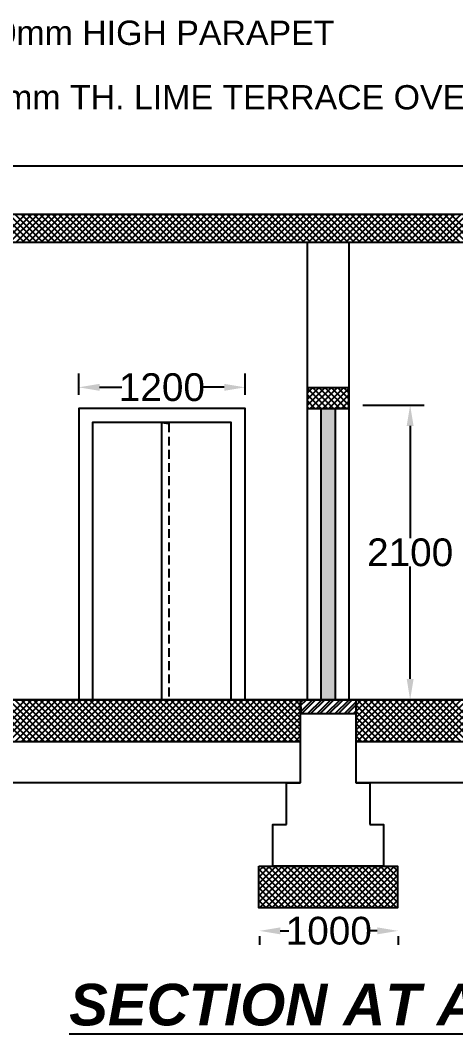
# Model space of a CAD drawing. Header units: millimetres. Extents: x -782 to 40789, y -5942 to 9964.
# Drawn here: x 15653 to 18796, y -5942 to 1367 of the extents above; entities that cross this region are included whole.
import ezdxf

# ---------------------------------------------------------------- set-up
doc = ezdxf.new("R2010")
doc.units = ezdxf.units.MM
doc.linetypes.add('HIDDEN', pattern=[9.525, 6.35, -3.175])
doc.styles.get("Standard").update_dxf_attribs({"font": 'arial.ttf'})
doc.dimstyles.new('ISO-25', dxfattribs={"dimtxt": 250, "dimasz": 250, "dimexe": 100, "dimexo": 100, "dimgap": 0, "dimtad": 0, "dimtih": 1, "dimtoh": 1, "dimtxsty": 'Standard', "dimcen": 2.5, "dimadec": 0, "dimazin": 0, "dimtfac": 1, "dimtmove": 0, "dimatfit": 3, "dimfxl": 1, "dimarcsym": 0})

# ---------------------------------------------------------------- blocks, each defined once
blk = doc.blocks.new('*D16')
at = {"color": 0, "lineweight": -2, "transparency": 16777216}
for p, q in [((17379.7, -5237.3), (17379.7, -5299.6)), ((17529.7, -5199.6), (17590.8, -5199.6)), ((18229.7, -5199.6), (18168.6, -5199.6)), ((18379.7, -5237.3), (18379.7, -5299.6))]:
    blk.add_line(p, q, dxfattribs=at)
at = {"color": 0, "transparency": 16777216}
for points in [[(17529.7, -5174.6), (17529.7, -5224.6), (17379.7, -5199.6)], [(18229.7, -5174.6), (18229.7, -5224.6), (18379.7, -5199.6)]]:
    blk.add_solid(points, dxfattribs=at)
at = {"layer": 'Defpoints', "color": 0, "transparency": 16777216}
for p in [(17379.7, -5137.3), (18379.7, -5137.3), (18379.7, -5199.6)]:
    blk.add_point(p, dxfattribs=at)
at = {"color": 0, "transparency": 16777216, "insert": (17879.7, -5199.6), "char_height": 200, "attachment_point": 5}
blk.add_mtext('1000', dxfattribs=at)
blk = doc.blocks.new('*D19')
at = {"color": 0, "lineweight": -2, "transparency": 16777216}
for p, q in [((16075.2, -1333.1), (16075.2, -1180)), ((17275.2, -1333.1), (17275.2, -1180)), ((16225.2, -1280), (16386.4, -1280)), ((17125.2, -1280), (16964.1, -1280))]:
    blk.add_line(p, q, dxfattribs=at)
at = {"color": 0, "transparency": 16777216}
for points in [[(16225.2, -1255), (16225.2, -1305), (16075.2, -1280)], [(17125.2, -1255), (17125.2, -1305), (17275.2, -1280)]]:
    blk.add_solid(points, dxfattribs=at)
at = {"layer": 'Defpoints', "color": 0, "transparency": 16777216}
for p in [(17275.2, -1280), (16075.2, -1433.1), (17275.2, -1433.1)]:
    blk.add_point(p, dxfattribs=at)
at = {"color": 0, "transparency": 16777216, "insert": (16675.2, -1280), "char_height": 200, "attachment_point": 5}
blk.add_mtext('1200', dxfattribs=at)
blk = doc.blocks.new('*D36')
at = {"color": 0, "lineweight": -2, "transparency": 16777216}
for p, q in [((18125.2, -1408.9), (18566.9, -1408.9)), ((18466.9, -1558.9), (18466.9, -2368.9)), ((18466.9, -3383.1), (18466.9, -2573.1)), ((18125.2, -3533.1), (18566.9, -3533.1))]:
    blk.add_line(p, q, dxfattribs=at)
at = {"color": 0, "transparency": 16777216}
for points in [[(18441.9, -1558.9), (18491.9, -1558.9), (18466.9, -1408.9)], [(18441.9, -3383.1), (18491.9, -3383.1), (18466.9, -3533.1)]]:
    blk.add_solid(points, dxfattribs=at)
at = {"layer": 'Defpoints', "color": 0, "transparency": 16777216}
for p in [(18025.2, -1408.9), (18466.9, -1408.9), (18025.2, -3533.1)]:
    blk.add_point(p, dxfattribs=at)
at = {"color": 0, "transparency": 16777216, "insert": (18466.9, -2471), "char_height": 200, "attachment_point": 5}
blk.add_mtext('2100', dxfattribs=at)

msp = doc.modelspace()

# ---------------------------------------------------------------- hatches: boundary and pattern name
h = msp.add_hatch(color=256)
h.dxf.hatch_style = 1
h.paths.add_polyline_path([(17925.244, -1433.096), (17825.244, -1433.096), (17825.244, -3533.096), (17925.244, -3533.096)])
h = msp.add_hatch()
h.set_pattern_fill('ANSI32', color=256, scale=4.9)
h.set_pattern_definition([(45, (3958.54, -8030.57), (-33.00244, 33.00244), []), (45, (3980.54, -8030.57), (-33.00244, 33.00244), [])])
h.paths.add_polyline_path([(17675.594, -3533.096), (17677.705, -3633.074), (18075.594, -3633.074), (18075.594, -3533.096)])

# ---------------------------------------------------------------- linework, layer by layer
for p, q in [((13125.244, 316.904), (22125.244, 316.904)), ((21725.244, -33.096), (13525.244, -33.096)), ((17725.244, -3533.096), (17725.244, -233.096)), ((17725.244, -233.096), (18025.244, -233.096)), ((18025.244, -233.096), (18025.244, -3533.096)), ((18025.244, -1283.096), (17725.244, -1283.096)), ((18025.244, -1433.096), (18025.244, -1283.096)), ((17725.244, -1433.096), (18025.244, -1433.096)), ((17825.244, -3533.096), (17825.244, -1433.096)), ((18025.244, -1433.096), (17925.244, -1433.096)), ((17925.244, -1433.096), (17925.244, -3533.096)), ((16675.244, -3533.096), (16675.244, -1533.096)), ((16675.244, -1533.096), (16724.655, -1540.748)), ((13525.244, -3533.096), (17725.244, -3533.096)), ((17675.594, -3533.096), (17677.705, -3633.074)), ((17925.244, -3533.096), (17825.244, -3533.096)), ((18075.594, -3533.096), (19875.594, -3533.096)), ((17675.594, -3633.074), (18075.594, -3633.074)), ((13575.244, -3833.096), (17675.594, -3833.096)), ((18075.594, -3833.096), (21675.244, -3833.096)), ((17675.594, -4133.096), (13675.244, -4133.096)), ((21575.244, -4133.096), (18075.594, -4133.096))]:
    msp.add_line(p, q)
at = {"linetype": 'Continuous'}
for p, q in [((15682.022, -233.096), (15482.022, -33.096)), ((15489.035, -233.096), (15689.035, -33.096)), ((15726.923, -233.096), (15526.923, -33.096)), ((15533.936, -233.096), (15733.936, -33.096)), ((15771.825, -233.096), (15571.825, -33.096)), ((15578.838, -233.096), (15778.838, -33.096)), ((15816.726, -233.096), (15616.726, -33.096)), ((15623.739, -233.096), (15823.739, -33.096)), ((15861.627, -233.096), (15661.627, -33.096)), ((15668.64, -233.096), (15868.64, -33.096)), ((15906.529, -233.096), (15706.529, -33.096)), ((15713.542, -233.096), (15913.542, -33.096)), ((15951.43, -233.096), (15751.43, -33.096)), ((15758.443, -233.096), (15958.443, -33.096)), ((15996.331, -233.096), (15796.331, -33.096)), ((15803.344, -233.096), (16003.344, -33.096)), ((16041.232, -233.096), (15841.232, -33.096)), ((15848.245, -233.096), (16048.245, -33.096)), ((16086.134, -233.096), (15886.134, -33.096)), ((15893.147, -233.096), (16093.147, -33.096)), ((16131.035, -233.096), (15931.035, -33.096)), ((15938.048, -233.096), (16138.048, -33.096)), ((16175.936, -233.096), (15975.936, -33.096)), ((15982.949, -233.096), (16182.949, -33.096)), ((16220.837, -233.096), (16020.837, -33.096)), ((16027.851, -233.096), (16227.851, -33.096)), ((16265.739, -233.096), (16065.739, -33.096)), ((16072.752, -233.096), (16272.752, -33.096)), ((16310.64, -233.096), (16110.64, -33.096)), ((16117.653, -233.096), (16317.653, -33.096)), ((16355.541, -233.096), (16155.541, -33.096)), ((16162.554, -233.096), (16362.554, -33.096)), ((16400.443, -233.096), (16200.443, -33.096)), ((16207.456, -233.096), (16407.456, -33.096)), ((16445.344, -233.096), (16245.344, -33.096)), ((16252.357, -233.096), (16452.357, -33.096)), ((16490.245, -233.096), (16290.245, -33.096)), ((16297.258, -233.096), (16497.258, -33.096)), ((16535.146, -233.096), (16335.146, -33.096)), ((16342.16, -233.096), (16542.16, -33.096)), ((16580.048, -233.096), (16380.048, -33.096)), ((16387.061, -233.096), (16587.061, -33.096)), ((16624.949, -233.096), (16424.949, -33.096)), ((16431.962, -233.096), (16631.962, -33.096)), ((16669.85, -233.096), (16469.85, -33.096)), ((16476.863, -233.096), (16676.863, -33.096)), ((16714.752, -233.096), (16514.752, -33.096)), ((16521.765, -233.096), (16721.765, -33.096)), ((16759.653, -233.096), (16559.653, -33.096)), ((16566.666, -233.096), (16766.666, -33.096)), ((16804.554, -233.096), (16604.554, -33.096)), ((16611.567, -233.096), (16811.567, -33.096)), ((16849.455, -233.096), (16649.455, -33.096)), ((16656.468, -233.096), (16856.468, -33.096)), ((16894.357, -233.096), (16694.357, -33.096)), ((16701.37, -233.096), (16901.37, -33.096)), ((16939.258, -233.096), (16739.258, -33.096)), ((16746.271, -233.096), (16946.271, -33.096)), ((16984.159, -233.096), (16784.159, -33.096)), ((16791.172, -233.096), (16991.172, -33.096)), ((17029.061, -233.096), (16829.061, -33.096)), ((16836.074, -233.096), (17036.074, -33.096)), ((17073.962, -233.096), (16873.962, -33.096)), ((16880.975, -233.096), (17080.975, -33.096)), ((17118.863, -233.096), (16918.863, -33.096)), ((16925.876, -233.096), (17125.876, -33.096)), ((17163.764, -233.096), (16963.764, -33.096)), ((16970.777, -233.096), (17170.777, -33.096)), ((17208.666, -233.096), (17008.666, -33.096)), ((17015.679, -233.096), (17215.679, -33.096)), ((17253.567, -233.096), (17053.567, -33.096)), ((17060.58, -233.096), (17260.58, -33.096)), ((17298.468, -233.096), (17098.468, -33.096)), ((17105.481, -233.096), (17305.481, -33.096)), ((17343.369, -233.096), (17143.369, -33.096)), ((17150.383, -233.096), (17350.383, -33.096)), ((17388.271, -233.096), (17188.271, -33.096)), ((17195.284, -233.096), (17395.284, -33.096)), ((17433.172, -233.096), (17233.172, -33.096)), ((17240.185, -233.096), (17440.185, -33.096)), ((17478.073, -233.096), (17278.073, -33.096)), ((17285.086, -233.096), (17485.086, -33.096)), ((17522.975, -233.096), (17322.975, -33.096)), ((17329.988, -233.096), (17529.988, -33.096)), ((17567.876, -233.096), (17367.876, -33.096)), ((17374.889, -233.096), (17574.889, -33.096)), ((17612.777, -233.096), (17412.777, -33.096)), ((17419.79, -233.096), (17619.79, -33.096)), ((17657.678, -233.096), (17457.678, -33.096)), ((17464.692, -233.096), (17664.692, -33.096)), ((17702.58, -233.096), (17502.58, -33.096)), ((17509.593, -233.096), (17709.593, -33.096)), ((17747.481, -233.096), (17547.481, -33.096)), ((17554.494, -233.096), (17754.494, -33.096)), ((17792.382, -233.096), (17592.382, -33.096)), ((17599.395, -233.096), (17799.395, -33.096)), ((17837.284, -233.096), (17637.284, -33.096)), ((17644.297, -233.096), (17844.297, -33.096)), ((17882.185, -233.096), (17682.185, -33.096)), ((17689.198, -233.096), (17889.198, -33.096)), ((17927.086, -233.096), (17727.086, -33.096)), ((17734.099, -233.096), (17934.099, -33.096)), ((17971.987, -233.096), (17771.987, -33.096)), ((17779, -233.096), (17979, -33.096)), ((18016.889, -233.096), (17816.889, -33.096)), ((17823.902, -233.096), (18023.902, -33.096)), ((18061.79, -233.096), (17861.79, -33.096)), ((17868.803, -233.096), (18068.803, -33.096)), ((18106.691, -233.096), (17906.691, -33.096)), ((17913.704, -233.096), (18113.704, -33.096)), ((18151.593, -233.096), (17951.593, -33.096)), ((17958.606, -233.096), (18158.606, -33.096)), ((18196.494, -233.096), (17996.494, -33.096)), ((18003.507, -233.096), (18203.507, -33.096)), ((18241.395, -233.096), (18041.395, -33.096)), ((18048.408, -233.096), (18248.408, -33.096)), ((18286.296, -233.096), (18086.296, -33.096)), ((18093.309, -233.096), (18293.309, -33.096)), ((18331.198, -233.096), (18131.198, -33.096)), ((18138.211, -233.096), (18338.211, -33.096)), ((18376.099, -233.096), (18176.099, -33.096)), ((18183.112, -233.096), (18383.112, -33.096)), ((18421, -233.096), (18221, -33.096)), ((18228.013, -233.096), (18428.013, -33.096)), ((18465.902, -233.096), (18265.902, -33.096)), ((18272.915, -233.096), (18472.915, -33.096)), ((18510.803, -233.096), (18310.803, -33.096)), ((18317.816, -233.096), (18517.816, -33.096)), ((18555.704, -233.096), (18355.704, -33.096)), ((18362.717, -233.096), (18562.717, -33.096)), ((18600.605, -233.096), (18400.605, -33.096)), ((18407.618, -233.096), (18607.618, -33.096)), ((18645.507, -233.096), (18445.507, -33.096)), ((18452.52, -233.096), (18652.52, -33.096)), ((18690.408, -233.096), (18490.408, -33.096)), ((18497.421, -233.096), (18697.421, -33.096)), ((18735.309, -233.096), (18535.309, -33.096)), ((18542.322, -233.096), (18742.322, -33.096)), ((18780.21, -233.096), (18580.21, -33.096)), ((18587.224, -233.096), (18787.224, -33.096)), ((18825.112, -233.096), (18625.112, -33.096)), ((18632.125, -233.096), (18832.125, -33.096)), ((18870.013, -233.096), (18670.013, -33.096)), ((18677.026, -233.096), (18877.026, -33.096)), ((18914.914, -233.096), (18714.914, -33.096)), ((18721.927, -233.096), (18921.927, -33.096)), ((18959.816, -233.096), (18759.816, -33.096)), ((18766.829, -233.096), (18966.829, -33.096)), ((17725.244, -1319.583), (17761.73, -1283.096)), ((17725.244, -1364.484), (17806.631, -1283.096)), ((17725.244, -1409.385), (17851.533, -1283.096)), ((17869.85, -1433.096), (17725.244, -1288.49)), ((17746.434, -1433.096), (17896.434, -1283.096)), ((17914.752, -1433.096), (17764.752, -1283.096)), ((17791.335, -1433.096), (17941.335, -1283.096)), ((17959.653, -1433.096), (17809.653, -1283.096)), ((17836.236, -1433.096), (17986.236, -1283.096)), ((18004.554, -1433.096), (17854.554, -1283.096)), ((17881.138, -1433.096), (18025.244, -1288.99)), ((18025.244, -1408.885), (17899.455, -1283.096)), ((18025.244, -1363.983), (17944.357, -1283.096)), ((18025.244, -1319.082), (17989.258, -1283.096)), ((17824.949, -1433.096), (17725.244, -1333.391)), ((17780.048, -1433.096), (17725.244, -1378.292)), ((17926.039, -1433.096), (18025.244, -1333.892)), ((17970.94, -1433.096), (18025.244, -1378.793)), ((17735.146, -1433.096), (17725.244, -1423.194)), ((18015.841, -1433.096), (18025.244, -1423.694)), ((15689.92, -3833.096), (15389.92, -3533.096)), ((15391.335, -3833.096), (15691.335, -3533.096)), ((15734.821, -3833.096), (15434.821, -3533.096)), ((15436.236, -3833.096), (15736.236, -3533.096)), ((15779.722, -3833.096), (15479.722, -3533.096)), ((15481.138, -3833.096), (15781.138, -3533.096)), ((15824.623, -3833.096), (15524.623, -3533.096)), ((15526.039, -3833.096), (15826.039, -3533.096)), ((15869.525, -3833.096), (15569.525, -3533.096)), ((15570.94, -3833.096), (15870.94, -3533.096)), ((15914.426, -3833.096), (15614.426, -3533.096)), ((15615.841, -3833.096), (15915.841, -3533.096)), ((15959.327, -3833.096), (15659.327, -3533.096)), ((15660.743, -3833.096), (15960.743, -3533.096)), ((16004.229, -3833.096), (15704.229, -3533.096)), ((15705.644, -3833.096), (16005.644, -3533.096)), ((16049.13, -3833.096), (15749.13, -3533.096)), ((15750.545, -3833.096), (16050.545, -3533.096)), ((16094.031, -3833.096), (15794.031, -3533.096)), ((15795.447, -3833.096), (16095.447, -3533.096)), ((16138.932, -3833.096), (15838.932, -3533.096)), ((15840.348, -3833.096), (16140.348, -3533.096)), ((16183.834, -3833.096), (15883.834, -3533.096)), ((15885.249, -3833.096), (16185.249, -3533.096)), ((16228.735, -3833.096), (15928.735, -3533.096)), ((15930.15, -3833.096), (16230.15, -3533.096)), ((16273.636, -3833.096), (15973.636, -3533.096)), ((15975.052, -3833.096), (16275.052, -3533.096)), ((16318.538, -3833.096), (16018.538, -3533.096)), ((16019.953, -3833.096), (16319.953, -3533.096)), ((16363.439, -3833.096), (16063.439, -3533.096)), ((16064.854, -3833.096), (16364.854, -3533.096)), ((16408.34, -3833.096), (16108.34, -3533.096)), ((16109.756, -3833.096), (16409.756, -3533.096)), ((16453.241, -3833.096), (16153.241, -3533.096)), ((16154.657, -3833.096), (16454.657, -3533.096)), ((16498.143, -3833.096), (16198.143, -3533.096)), ((16199.558, -3833.096), (16499.558, -3533.096)), ((16543.044, -3833.096), (16243.044, -3533.096)), ((16244.459, -3833.096), (16544.459, -3533.096)), ((16587.945, -3833.096), (16287.945, -3533.096)), ((16289.361, -3833.096), (16589.361, -3533.096)), ((16632.847, -3833.096), (16332.847, -3533.096)), ((16334.262, -3833.096), (16634.262, -3533.096)), ((16677.748, -3833.096), (16377.748, -3533.096)), ((16379.163, -3833.096), (16679.163, -3533.096)), ((16722.649, -3833.096), (16422.649, -3533.096)), ((16424.065, -3833.096), (16724.065, -3533.096)), ((16767.55, -3833.096), (16467.55, -3533.096)), ((16468.966, -3833.096), (16768.966, -3533.096)), ((16812.452, -3833.096), (16512.452, -3533.096)), ((16513.867, -3833.096), (16813.867, -3533.096)), ((16857.353, -3833.096), (16557.353, -3533.096)), ((16558.768, -3833.096), (16858.768, -3533.096)), ((16902.254, -3833.096), (16602.254, -3533.096)), ((16603.67, -3833.096), (16903.67, -3533.096)), ((16947.156, -3833.096), (16647.156, -3533.096)), ((16648.571, -3833.096), (16948.571, -3533.096)), ((16992.057, -3833.096), (16692.057, -3533.096)), ((16693.472, -3833.096), (16993.472, -3533.096)), ((17036.958, -3833.096), (16736.958, -3533.096)), ((16738.373, -3833.096), (17038.373, -3533.096)), ((17081.859, -3833.096), (16781.859, -3533.096)), ((16783.275, -3833.096), (17083.275, -3533.096)), ((17126.761, -3833.096), (16826.761, -3533.096)), ((16828.176, -3833.096), (17128.176, -3533.096)), ((17171.662, -3833.096), (16871.662, -3533.096)), ((16873.077, -3833.096), (17173.077, -3533.096)), ((17216.563, -3833.096), (16916.563, -3533.096)), ((16917.979, -3833.096), (17217.979, -3533.096)), ((17261.464, -3833.096), (16961.464, -3533.096)), ((16962.88, -3833.096), (17262.88, -3533.096)), ((17306.366, -3833.096), (17006.366, -3533.096)), ((17007.781, -3833.096), (17307.781, -3533.096)), ((17351.267, -3833.096), (17051.267, -3533.096)), ((17052.682, -3833.096), (17352.682, -3533.096)), ((17396.168, -3833.096), (17096.168, -3533.096)), ((17097.584, -3833.096), (17397.584, -3533.096)), ((17441.07, -3833.096), (17141.07, -3533.096)), ((17142.485, -3833.096), (17442.485, -3533.096)), ((17485.971, -3833.096), (17185.971, -3533.096)), ((17187.386, -3833.096), (17487.386, -3533.096)), ((17530.872, -3833.096), (17230.872, -3533.096)), ((17232.288, -3833.096), (17532.288, -3533.096)), ((17575.773, -3833.096), (17275.773, -3533.096)), ((17277.189, -3833.096), (17577.189, -3533.096)), ((17620.675, -3833.096), (17320.675, -3533.096)), ((17322.09, -3833.096), (17622.09, -3533.096)), ((17665.576, -3833.096), (17365.576, -3533.096)), ((17366.991, -3833.096), (17666.991, -3533.096)), ((17675.594, -3798.214), (17410.477, -3533.096)), ((17411.893, -3833.096), (17675.594, -3569.395)), ((17675.594, -3753.312), (17455.379, -3533.096)), ((17675.594, -3708.411), (17500.28, -3533.096)), ((17675.594, -3663.51), (17545.181, -3533.096)), ((17675.594, -3618.608), (17590.082, -3533.096)), ((17675.594, -3573.707), (17634.984, -3533.096)), ((18075.594, -3573.506), (18116.004, -3533.096)), ((18075.594, -3618.408), (18160.906, -3533.096)), ((18075.594, -3663.309), (18205.807, -3533.096)), ((18075.594, -3708.21), (18250.708, -3533.096)), ((18075.594, -3753.112), (18295.609, -3533.096)), ((18075.594, -3798.013), (18340.511, -3533.096)), ((18339.095, -3833.096), (18075.594, -3569.596)), ((18383.996, -3833.096), (18083.996, -3533.096)), ((18085.412, -3833.096), (18385.412, -3533.096)), ((18428.898, -3833.096), (18128.898, -3533.096)), ((18130.313, -3833.096), (18430.313, -3533.096)), ((18473.799, -3833.096), (18173.799, -3533.096)), ((18175.214, -3833.096), (18475.214, -3533.096)), ((18518.7, -3833.096), (18218.7, -3533.096)), ((18220.116, -3833.096), (18520.116, -3533.096)), ((18563.602, -3833.096), (18263.602, -3533.096)), ((18265.017, -3833.096), (18565.017, -3533.096)), ((18608.503, -3833.096), (18308.503, -3533.096)), ((18309.918, -3833.096), (18609.918, -3533.096)), ((18653.404, -3833.096), (18353.404, -3533.096)), ((18354.82, -3833.096), (18654.82, -3533.096)), ((18698.305, -3833.096), (18398.305, -3533.096)), ((18399.721, -3833.096), (18699.721, -3533.096)), ((18743.207, -3833.096), (18443.207, -3533.096)), ((18444.622, -3833.096), (18744.622, -3533.096)), ((18788.108, -3833.096), (18488.108, -3533.096)), ((18489.523, -3833.096), (18789.523, -3533.096)), ((18833.009, -3833.096), (18533.009, -3533.096)), ((18534.425, -3833.096), (18834.425, -3533.096)), ((18877.911, -3833.096), (18577.911, -3533.096)), ((18579.326, -3833.096), (18879.326, -3533.096)), ((18922.812, -3833.096), (18622.812, -3533.096)), ((18624.227, -3833.096), (18924.227, -3533.096)), ((18967.713, -3833.096), (18667.713, -3533.096)), ((18669.129, -3833.096), (18969.129, -3533.096)), ((19012.614, -3833.096), (18712.614, -3533.096)), ((18714.03, -3833.096), (19014.03, -3533.096)), ((19057.516, -3833.096), (18757.516, -3533.096)), ((18758.931, -3833.096), (19058.931, -3533.096)), ((17456.794, -3833.096), (17675.594, -3614.296)), ((18294.194, -3833.096), (18075.594, -3614.497)), ((17501.695, -3833.096), (17675.594, -3659.197)), ((17546.597, -3833.096), (17675.594, -3704.099)), ((18249.293, -3833.096), (18075.594, -3659.398)), ((18204.391, -3833.096), (18075.594, -3704.299)), ((17591.498, -3833.096), (17675.594, -3749)), ((17636.399, -3833.096), (17675.594, -3793.901)), ((18159.49, -3833.096), (18075.594, -3749.201)), ((18114.589, -3833.096), (18075.594, -3794.102)), ((17375.594, -4767.42), (17409.918, -4733.096)), ((17375.594, -4812.322), (17454.82, -4733.096)), ((17375.594, -4857.223), (17499.721, -4733.096)), ((17375.594, -4902.124), (17544.622, -4733.096)), ((17375.594, -4947.026), (17589.523, -4733.096)), ((17375.594, -4991.927), (17634.425, -4733.096)), ((17379.326, -5033.096), (17679.326, -4733.096)), ((17698.143, -5033.096), (17398.143, -4733.096)), ((17424.227, -5033.096), (17724.227, -4733.096)), ((17743.044, -5033.096), (17443.044, -4733.096)), ((17469.129, -5033.096), (17769.129, -4733.096)), ((17787.945, -5033.096), (17487.945, -4733.096)), ((17514.03, -5033.096), (17814.03, -4733.096)), ((17832.847, -5033.096), (17532.847, -4733.096)), ((17558.931, -5033.096), (17858.931, -4733.096)), ((17877.748, -5033.096), (17577.748, -4733.096)), ((17603.832, -5033.096), (17903.832, -4733.096)), ((17922.649, -5033.096), (17622.649, -4733.096)), ((17648.734, -5033.096), (17948.734, -4733.096)), ((17967.55, -5033.096), (17667.55, -4733.096)), ((17693.635, -5033.096), (17993.635, -4733.096)), ((18012.452, -5033.096), (17712.452, -4733.096)), ((17738.536, -5033.096), (18038.536, -4733.096)), ((18057.353, -5033.096), (17757.353, -4733.096)), ((17783.438, -5033.096), (18083.438, -4733.096)), ((18102.254, -5033.096), (17802.254, -4733.096)), ((17828.339, -5033.096), (18128.339, -4733.096)), ((18147.156, -5033.096), (17847.156, -4733.096)), ((17873.24, -5033.096), (18173.24, -4733.096)), ((18192.057, -5033.096), (17892.057, -4733.096)), ((17918.141, -5033.096), (18218.141, -4733.096)), ((18236.958, -5033.096), (17936.958, -4733.096)), ((17963.043, -5033.096), (18263.043, -4733.096)), ((18281.859, -5033.096), (17981.859, -4733.096)), ((18007.944, -5033.096), (18307.944, -4733.096)), ((18326.761, -5033.096), (18026.761, -4733.096)), ((18052.845, -5033.096), (18352.845, -4733.096)), ((18371.662, -5033.096), (18071.662, -4733.096)), ((18375.594, -4992.128), (18116.563, -4733.096)), ((18375.594, -4947.226), (18161.464, -4733.096)), ((18375.594, -4902.325), (18206.366, -4733.096)), ((18375.594, -4857.424), (18251.267, -4733.096)), ((18375.594, -4812.522), (18296.168, -4733.096)), ((18375.594, -4767.621), (18341.07, -4733.096)), ((17653.241, -5033.096), (17375.594, -4755.449)), ((17608.34, -5033.096), (17375.594, -4800.351)), ((18097.746, -5033.096), (18375.594, -4755.249)), ((18142.648, -5033.096), (18375.594, -4800.15)), ((17563.439, -5033.096), (17375.594, -4845.252)), ((17518.538, -5033.096), (17375.594, -4890.153)), ((18187.549, -5033.096), (18375.594, -4845.051)), ((18232.45, -5033.096), (18375.594, -4889.953)), ((17473.636, -5033.096), (17375.594, -4935.055)), ((18277.352, -5033.096), (18375.594, -4934.854)), ((17428.735, -5033.096), (17375.594, -4979.956)), ((17383.834, -5033.096), (17375.594, -5024.857)), ((18322.253, -5033.096), (18375.594, -4979.755)), ((18367.154, -5033.096), (18375.594, -5024.656))]:
    msp.add_line(p, q, dxfattribs=at)
at = {"linetype": 'HIDDEN', "ltscale": 10}
msp.add_line((16724.655, -1540.748), (16724.655, -3533.096), dxfattribs=at)
for points in [[(13375.244, -133.096), (13225.244, -133.096), (13225.244, -233.096), (22025.244, -233.096), (22025.244, -133.096), (21875.244, -133.096)], [(13225.244, -1333.096), (13225.244, -233.096), (22025.244, -233.096), (22025.244, -1333.096)], [(17175.244, -3533.096), (17175.244, -1533.096), (16175.244, -1533.096), (16175.244, -3533.096)], [(22025.244, -2733.096), (22025.244, -3533.096), (13225.244, -3533.096), (13225.244, -2733.096)], [(17675.594, -4133.096), (17675.594, -3533.096), (18075.594, -3533.096), (18075.594, -4133.096)], [(17575.594, -4433.096), (17575.594, -4133.096), (17675.594, -4133.096)], [(18075.594, -4133.096), (18175.594, -4133.096), (18175.594, -4433.096)], [(18175.594, -4433.096), (18275.594, -4433.096), (18275.594, -4733.096), (17475.594, -4733.096), (17475.594, -4433.096), (17575.594, -4433.096)]]:
    msp.add_lwpolyline(points)
for points in [[(16075.244, -3533.096), (17275.244, -3533.096), (17275.244, -1433.096), (16075.244, -1433.096)], [(17375.594, -4733.096), (18375.594, -4733.096), (18375.594, -5033.096), (17375.594, -5033.096)]]:
    msp.add_lwpolyline(points, close=True)

# ---------------------------------------------------------------- texts
at = {"attachment_point": 1}
for s, width, heights, insert, char_height in [('450mm HIGH PARAPET', 5143.37225, [0], (15217.263, 1364.388), 175), ('100mm TH. LIME TERRACE OVER 100 mm TH. RCC SLAB', 7668.56157, [548.78], (15128.774, 899.328), 175), ('{\\fArial|b1|i1|c0|p34;\\LSECTION AT ABCD}', 4329.84766, [136.283], (16005.899, -5581.52), 300)]:
    msp.add_mtext_dynamic_manual_height_columns(s, width=width, gutter_width=1500, heights=heights, dxfattribs=dict(at, insert=insert, char_height=char_height))

# ---------------------------------------------------------------- dimensions: what is measured, and where the dimension line sits
dim = msp.add_linear_dim(base=(17275.244, -1280.05), p1=(16075.244, -1433.096), p2=(17275.244, -1433.096), dimstyle='ISO-25', override={"dimtxt": 200, "dimasz": 150})
dim.commit()
dim.dimension.update_dxf_attribs({"geometry": '*D19', "text_midpoint": (16675.244, -1280.05), "dimtype": 160})
dim = msp.add_linear_dim(base=(18466.888, -1408.885), p1=(18025.244, -3533.096), p2=(18025.244, -1408.885), angle=90, text='2100', dimstyle='ISO-25', override={"dimtxt": 200, "dimasz": 150})
dim.commit()
dim.dimension.update_dxf_attribs({"geometry": '*D36', "text_midpoint": (18466.888, -2470.991), "dimtype": 160})
dim = msp.add_linear_dim(base=(18379.714, -5199.55), p1=(17379.714, -5137.329), p2=(18379.714, -5137.329), dimstyle='ISO-25', override={"dimtxt": 200, "dimasz": 150})
dim.commit()
dim.dimension.update_dxf_attribs({"geometry": '*D16', "text_midpoint": (17879.714, -5199.55)})

doc.saveas('drawing.dxf')
